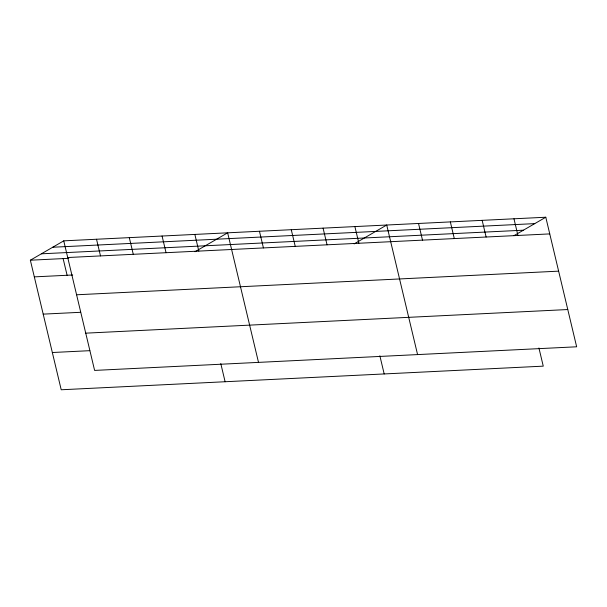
<?xml version="1.0" encoding="UTF-8"?>
<svg xmlns="http://www.w3.org/2000/svg" width="607" height="607" viewBox="0 0 607 607"><rect width="100%" height="100%" fill="white"/><g stroke="black" fill="none" stroke-linecap="round" stroke-linejoin="round"><path stroke-width="0.91" d="M538.925 347.978L543.257 366.15L61.216 389.77L30.35 260.206L63.743 240.85L545.784 217.23L576.65 346.794L94.609 370.414L63.743 240.85M195.029 251.715L227.64 232.822L258.506 362.387M354.101 243.923L386.712 225.022L417.578 354.594M513.962 235.668L545.784 217.23M52.726 247.239L534.759 223.619M41.367 253.817L523.409 230.197M67.718 257.52L549.752 233.9M30.35 260.206L68.75 258.324M34.318 276.875L72.719 274.994M76.588 294.782L558.63 271.154M43.196 314.13L80.655 312.294M85.739 333.16L567.773 309.54M52.339 352.515L89.806 350.679M513.97 218.786L517.938 235.463M482.155 220.349L486.124 237.018M450.341 221.904L454.309 238.581M418.527 223.467L422.495 240.137M354.898 226.586L358.866 243.255M379.853 355.77L384.185 373.942M323.083 228.141L327.052 244.811M291.269 229.704L295.237 246.374M259.455 231.259L263.423 247.929M194.862 234.423L198.83 251.101M220.781 363.563L225.114 381.742M162.077 236.032L166.052 252.702M129.299 237.641L133.274 254.31M96.521 239.249L100.496 255.919M63.128 258.597L67.104 275.267"/></g></svg>
